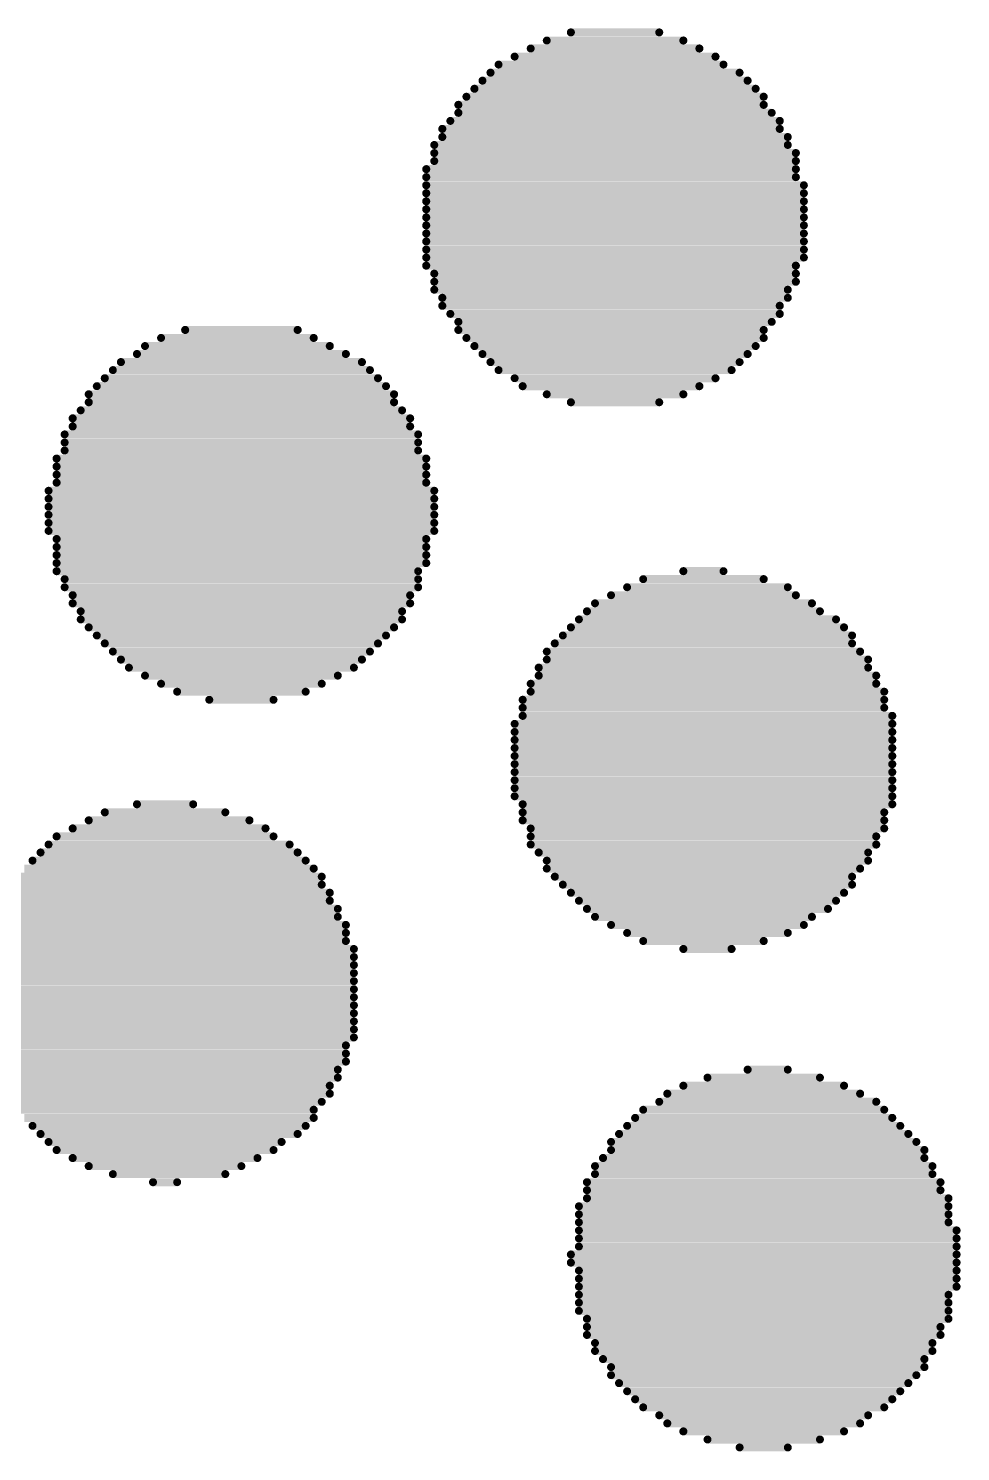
# Model space of a CAD drawing. Header units: millimetres. Extents: x 45 to 209, y 90 to 189.
# Drawn here: x 69.685 to 70.421, y 94.696 to 95.82 of the extents above; entities that cross this region are included whole.
import ezdxf

# ---------------------------------------------------------------- set-up
doc = ezdxf.new("R2010")
doc.units = ezdxf.units.MM
doc.layers.add('TopOverlay', color=2, linetype='Continuous')

# ---------------------------------------------------------------- blocks, each defined once
blk = doc.blocks.new('5394DE47_A0E8_4329_8464_7791B7C19310_62')
at = {"layer": 'TopOverlay', "const_width": 0.00635}
for points in [[(2.4336, 1.6608), (2.5034, 1.6608)], [(2.4145, 1.6544), (2.5225, 1.6544)], [(2.3891, 1.6417), (2.5479, 1.6417)], [(2.4018, 1.6481), (2.5352, 1.6481)], [(2.3701, 1.629), (2.5669, 1.629)], [(2.3764, 1.6354), (2.5542, 1.6354)], [(2.3574, 1.6163), (2.5796, 1.6163)], [(2.3637, 1.6227), (2.5733, 1.6227)], [(2.351, 1.61), (2.586, 1.61)], [(2.3447, 1.6036), (2.586, 1.6036)], [(2.3447, 1.5973), (2.5923, 1.5973)], [(2.332, 1.5846), (2.5987, 1.5846)], [(2.3383, 1.5909), (2.5987, 1.5909)], [(2.3256, 1.5719), (2.605, 1.5719)], [(2.332, 1.5782), (2.605, 1.5782)], [(2.3256, 1.5655), (2.6114, 1.5655)], [(2.3256, 1.5592), (2.6114, 1.5592)], [(2.3193, 1.5528), (2.6114, 1.5528)], [(2.3193, 1.5465), (2.6114, 1.5465)], [(2.3193, 1.5401), (2.6177, 1.5401)], [(2.3193, 1.5338), (2.6177, 1.5338)], [(2.3193, 1.5274), (2.6177, 1.5274)], [(2.3193, 1.5211), (2.6177, 1.5211)], [(2.3193, 1.5147), (2.6177, 1.5147)], [(2.3193, 1.5084), (2.6177, 1.5084)], [(2.3193, 1.502), (2.6177, 1.502)], [(2.3193, 1.4957), (2.6177, 1.4957)], [(2.3193, 1.4893), (2.6177, 1.4893)], [(2.3193, 1.483), (2.6177, 1.483)], [(2.3193, 1.4766), (2.6114, 1.4766)], [(2.3256, 1.4703), (2.6114, 1.4703)], [(2.3256, 1.4639), (2.6114, 1.4639)], [(2.3256, 1.4576), (2.605, 1.4576)], [(2.332, 1.4512), (2.605, 1.4512)], [(2.332, 1.4449), (2.5987, 1.4449)], [(2.3383, 1.4385), (2.5987, 1.4385)], [(2.1288, 1.4258), (2.2177, 1.4258)], [(2.3447, 1.4322), (2.5923, 1.4322)], [(2.3447, 1.4258), (2.586, 1.4258)], [(2.097, 1.4131), (2.2431, 1.4131)], [(2.1097, 1.4195), (2.2304, 1.4195)], [(2.351, 1.4195), (2.586, 1.4195)], [(2.3574, 1.4131), (2.5796, 1.4131)], [(2.0907, 1.4068), (2.2558, 1.4068)], [(2.3637, 1.4068), (2.5733, 1.4068)], [(2.0716, 1.3941), (2.2748, 1.3941)], [(2.078, 1.4004), (2.2685, 1.4004)], [(2.3701, 1.4004), (2.5669, 1.4004)], [(2.3764, 1.3941), (2.5606, 1.3941)], [(2.0589, 1.3814), (2.2875, 1.3814)], [(2.0653, 1.3877), (2.2812, 1.3877)], [(2.3891, 1.3877), (2.5479, 1.3877)], [(2.3955, 1.3814), (2.5352, 1.3814)], [(2.0526, 1.375), (2.2939, 1.375)], [(2.0526, 1.3687), (2.2939, 1.3687)], [(2.4145, 1.375), (2.5225, 1.375)], [(2.4336, 1.3687), (2.5034, 1.3687)], [(2.0462, 1.3623), (2.3002, 1.3623)], [(2.0399, 1.356), (2.3066, 1.356)], [(2.0399, 1.3496), (2.3066, 1.3496)], [(2.0335, 1.3433), (2.3129, 1.3433)], [(2.0335, 1.3369), (2.3129, 1.3369)], [(2.0272, 1.3242), (2.3193, 1.3242)], [(2.0335, 1.3306), (2.3129, 1.3306)], [(2.0272, 1.3179), (2.3193, 1.3179)], [(2.0272, 1.3115), (2.3193, 1.3115)], [(2.0272, 1.3052), (2.3193, 1.3052)], [(2.0208, 1.2988), (2.3256, 1.2988)], [(2.0208, 1.2925), (2.3256, 1.2925)], [(2.0208, 1.2861), (2.3256, 1.2861)], [(2.0208, 1.2798), (2.3256, 1.2798)], [(2.0208, 1.2734), (2.3256, 1.2734)], [(2.0208, 1.2671), (2.3256, 1.2671)], [(2.0272, 1.2607), (2.3193, 1.2607)], [(2.0272, 1.2544), (2.3193, 1.2544)], [(2.0272, 1.248), (2.3193, 1.248)], [(2.0272, 1.2417), (2.3193, 1.2417)], [(2.0272, 1.2353), (2.3129, 1.2353)], [(2.5225, 1.2353), (2.5542, 1.2353)], [(2.0335, 1.229), (2.3129, 1.229)], [(2.0335, 1.2226), (2.3129, 1.2226)], [(2.478, 1.2226), (2.605, 1.2226)], [(2.4907, 1.229), (2.586, 1.229)], [(2.0399, 1.2163), (2.3066, 1.2163)], [(2.4653, 1.2163), (2.6114, 1.2163)], [(2.0399, 1.2099), (2.3066, 1.2099)], [(2.0462, 1.2036), (2.3002, 1.2036)], [(2.4463, 1.2036), (2.6304, 1.2036)], [(2.4526, 1.2099), (2.6241, 1.2099)], [(2.0462, 1.1972), (2.3002, 1.1972)], [(2.0526, 1.1909), (2.2939, 1.1909)], [(2.4336, 1.1909), (2.6495, 1.1909)], [(2.4399, 1.1972), (2.6431, 1.1972)], [(2.0589, 1.1845), (2.2875, 1.1845)], [(2.0653, 1.1782), (2.2812, 1.1782)], [(2.4209, 1.1782), (2.6558, 1.1782)], [(2.4272, 1.1845), (2.6558, 1.1845)], [(2.0716, 1.1718), (2.2748, 1.1718)], [(2.4145, 1.1718), (2.6622, 1.1718)], [(2.078, 1.1655), (2.2685, 1.1655)], [(2.0843, 1.1591), (2.2621, 1.1591)], [(2.4082, 1.1591), (2.6685, 1.1591)], [(2.4145, 1.1655), (2.6685, 1.1655)], [(2.097, 1.1528), (2.2494, 1.1528)], [(2.1097, 1.1464), (2.2367, 1.1464)], [(2.4018, 1.1464), (2.6749, 1.1464)], [(2.4082, 1.1528), (2.6749, 1.1528)], [(2.1224, 1.1401), (2.224, 1.1401)], [(2.1478, 1.1337), (2.1986, 1.1337)], [(2.3955, 1.1337), (2.6812, 1.1337)], [(2.4018, 1.1401), (2.6812, 1.1401)], [(2.3955, 1.1274), (2.6812, 1.1274)], [(2.3955, 1.121), (2.6876, 1.121)], [(2.3891, 1.1147), (2.6876, 1.1147)], [(2.3891, 1.1083), (2.6876, 1.1083)], [(2.3891, 1.102), (2.6876, 1.102)], [(2.3891, 1.0956), (2.6876, 1.0956)], [(2.3891, 1.0893), (2.6876, 1.0893)], [(2.3891, 1.0829), (2.6876, 1.0829)], [(2.3891, 1.0766), (2.6876, 1.0766)], [(2.3891, 1.0702), (2.6876, 1.0702)], [(2.3891, 1.0639), (2.6876, 1.0639)], [(2.3891, 1.0575), (2.6876, 1.0575)], [(2.0653, 1.0448), (2.1605, 1.0448)], [(2.0907, 1.0512), (2.1351, 1.0512)], [(2.3955, 1.0512), (2.6876, 1.0512)], [(2.3955, 1.0448), (2.6812, 1.0448)], [(2.0399, 1.0321), (2.1923, 1.0321)], [(2.0526, 1.0385), (2.1796, 1.0385)], [(2.3955, 1.0385), (2.6812, 1.0385)], [(2.4018, 1.0321), (2.6812, 1.0321)], [(2.0272, 1.0258), (2.1986, 1.0258)], [(2.4018, 1.0258), (2.6749, 1.0258)], [(2.0145, 1.0131), (2.2177, 1.0131)], [(2.0208, 1.0194), (2.2113, 1.0194)], [(2.4018, 1.0194), (2.6749, 1.0194)], [(2.4082, 1.0131), (2.6685, 1.0131)], [(2.0018, 1.0004), (2.2304, 1.0004)], [(2.0081, 1.0067), (2.224, 1.0067)], [(2.4145, 1.0067), (2.6685, 1.0067)], [(2.4145, 1.0004), (2.6622, 1.0004)], [(1.9891, 0.9877), (2.2367, 0.9877)], [(1.9954, 0.994), (2.2367, 0.994)], [(2.4209, 0.994), (2.6558, 0.994)], [(2.4272, 0.9877), (2.6558, 0.9877)], [(1.9827, 0.975), (2.2431, 0.975)], [(1.9891, 0.9813), (2.2431, 0.9813)], [(2.4336, 0.9813), (2.6495, 0.9813)], [(2.4399, 0.975), (2.6431, 0.975)], [(1.9764, 0.9686), (2.2494, 0.9686)], [(2.4463, 0.9686), (2.6368, 0.9686)], [(1.9764, 0.9623), (2.2494, 0.9623)], [(1.9764, 0.9559), (2.2558, 0.9559)], [(2.4526, 0.9623), (2.6241, 0.9623)], [(2.4653, 0.9559), (2.6177, 0.9559)], [(1.97, 0.9496), (2.2558, 0.9496)], [(1.97, 0.9432), (2.2558, 0.9432)], [(2.478, 0.9496), (2.605, 0.9496)], [(2.4907, 0.9432), (2.586, 0.9432)], [(1.9637, 0.9305), (2.2621, 0.9305)], [(1.97, 0.9369), (2.2621, 0.9369)], [(2.5225, 0.9369), (2.5606, 0.9369)], [(1.9637, 0.9242), (2.2621, 0.9242)], [(1.9637, 0.9178), (2.2621, 0.9178)], [(1.9637, 0.9115), (2.2621, 0.9115)], [(1.9637, 0.9051), (2.2621, 0.9051)], [(1.9637, 0.8988), (2.2621, 0.8988)], [(1.9637, 0.8924), (2.2621, 0.8924)], [(1.9637, 0.8861), (2.2621, 0.8861)], [(1.9637, 0.8797), (2.2621, 0.8797)], [(1.97, 0.8734), (2.2621, 0.8734)], [(1.97, 0.867), (2.2621, 0.867)], [(1.97, 0.8607), (2.2558, 0.8607)], [(1.97, 0.8543), (2.2558, 0.8543)], [(1.9764, 0.848), (2.2558, 0.848)], [(1.9764, 0.8416), (2.2494, 0.8416)], [(2.5733, 0.8416), (2.605, 0.8416)], [(1.9827, 0.8353), (2.2494, 0.8353)], [(1.9827, 0.8289), (2.2431, 0.8289)], [(2.5225, 0.8289), (2.6495, 0.8289)], [(2.5415, 0.8353), (2.6304, 0.8353)], [(1.9891, 0.8226), (2.2431, 0.8226)], [(2.5098, 0.8226), (2.6622, 0.8226)], [(1.9891, 0.8162), (2.2367, 0.8162)], [(1.9954, 0.8099), (2.2304, 0.8099)], [(2.4907, 0.8099), (2.6812, 0.8099)], [(2.5034, 0.8162), (2.6749, 0.8162)], [(2.0018, 0.8035), (2.2304, 0.8035)], [(2.0081, 0.7972), (2.224, 0.7972)], [(2.478, 0.7972), (2.6939, 0.7972)], [(2.4844, 0.8035), (2.6876, 0.8035)], [(2.0145, 0.7908), (2.2177, 0.7908)], [(2.0208, 0.7845), (2.205, 0.7845)], [(2.4653, 0.7845), (2.7066, 0.7845)], [(2.4717, 0.7908), (2.7003, 0.7908)], [(2.0272, 0.7781), (2.1986, 0.7781)], [(2.4653, 0.7781), (2.713, 0.7781)], [(2.0399, 0.7718), (2.1859, 0.7718)], [(2.0526, 0.7654), (2.1732, 0.7654)], [(2.4526, 0.7654), (2.7193, 0.7654)], [(2.459, 0.7718), (2.713, 0.7718)], [(2.0716, 0.7591), (2.1605, 0.7591)], [(2.1034, 0.7527), (2.1224, 0.7527)], [(2.4463, 0.7527), (2.7257, 0.7527)], [(2.4526, 0.7591), (2.7193, 0.7591)], [(2.4463, 0.7464), (2.7257, 0.7464)], [(2.4463, 0.74), (2.732, 0.74)], [(2.4399, 0.7337), (2.732, 0.7337)], [(2.4399, 0.7273), (2.732, 0.7273)], [(2.4399, 0.721), (2.732, 0.721)], [(2.4399, 0.7146), (2.7384, 0.7146)], [(2.4399, 0.7083), (2.7384, 0.7083)], [(2.4336, 0.6956), (2.7384, 0.6956)], [(2.4399, 0.7019), (2.7384, 0.7019)], [(2.4336, 0.6892), (2.7384, 0.6892)], [(2.4399, 0.6829), (2.7384, 0.6829)], [(2.4399, 0.6765), (2.7384, 0.6765)], [(2.4399, 0.6702), (2.7384, 0.6702)], [(2.4399, 0.6638), (2.732, 0.6638)], [(2.4399, 0.6575), (2.732, 0.6575)], [(2.4399, 0.6511), (2.732, 0.6511)], [(2.4463, 0.6448), (2.732, 0.6448)], [(2.4463, 0.6384), (2.7257, 0.6384)], [(2.4463, 0.6321), (2.7257, 0.6321)], [(2.4526, 0.6257), (2.7193, 0.6257)], [(2.4526, 0.6194), (2.7193, 0.6194)], [(2.459, 0.613), (2.713, 0.613)], [(2.4653, 0.6067), (2.713, 0.6067)], [(2.4653, 0.6003), (2.7066, 0.6003)], [(2.4717, 0.594), (2.7003, 0.594)], [(2.478, 0.5876), (2.6939, 0.5876)], [(2.4844, 0.5813), (2.6876, 0.5813)], [(2.4907, 0.5749), (2.6812, 0.5749)], [(2.5034, 0.5686), (2.6685, 0.5686)], [(2.5098, 0.5622), (2.6622, 0.5622)], [(2.5225, 0.5559), (2.6495, 0.5559)], [(2.5415, 0.5495), (2.6304, 0.5495)], [(2.5669, 0.5432), (2.605, 0.5432)]]:
    blk.add_lwpolyline(points, dxfattribs=at)
at = {"layer": 'TopOverlay', "const_width": 0.00317}
for points in [[(2.432, 1.6608, 1), (2.4352, 1.6608, 1)], [(2.5019, 1.6608, 1), (2.505, 1.6608, 1)], [(2.413, 1.6544, 1), (2.4161, 1.6544, 1)], [(2.5209, 1.6544, 1), (2.5241, 1.6544, 1)], [(2.3876, 1.6417, 1), (2.3907, 1.6417, 1)], [(2.4003, 1.6481, 1), (2.4034, 1.6481, 1)], [(2.5336, 1.6481, 1), (2.5368, 1.6481, 1)], [(2.5463, 1.6417, 1), (2.5495, 1.6417, 1)], [(2.3685, 1.629, 1), (2.3717, 1.629, 1)], [(2.3749, 1.6354, 1), (2.378, 1.6354, 1)], [(2.5527, 1.6354, 1), (2.5558, 1.6354, 1)], [(2.5654, 1.629, 1), (2.5685, 1.629, 1)], [(2.3558, 1.6163, 1), (2.359, 1.6163, 1)], [(2.3622, 1.6227, 1), (2.3653, 1.6227, 1)], [(2.5717, 1.6227, 1), (2.5749, 1.6227, 1)], [(2.5781, 1.6163, 1), (2.5812, 1.6163, 1)], [(2.3495, 1.61, 1), (2.3526, 1.61, 1)], [(2.5844, 1.61, 1), (2.5876, 1.61, 1)], [(2.3431, 1.6036, 1), (2.3463, 1.6036, 1)], [(2.3431, 1.5973, 1), (2.3463, 1.5973, 1)], [(2.5844, 1.6036, 1), (2.5876, 1.6036, 1)], [(2.5908, 1.5973, 1), (2.5939, 1.5973, 1)], [(2.3304, 1.5846, 1), (2.3336, 1.5846, 1)], [(2.3368, 1.5909, 1), (2.3399, 1.5909, 1)], [(2.5971, 1.5909, 1), (2.6003, 1.5909, 1)], [(2.5971, 1.5846, 1), (2.6003, 1.5846, 1)], [(2.3241, 1.5719, 1), (2.3272, 1.5719, 1)], [(2.3304, 1.5782, 1), (2.3336, 1.5782, 1)], [(2.6035, 1.5782, 1), (2.6066, 1.5782, 1)], [(2.6035, 1.5719, 1), (2.6066, 1.5719, 1)], [(2.3241, 1.5655, 1), (2.3272, 1.5655, 1)], [(2.3241, 1.5592, 1), (2.3272, 1.5592, 1)], [(2.6098, 1.5655, 1), (2.613, 1.5655, 1)], [(2.6098, 1.5592, 1), (2.613, 1.5592, 1)], [(2.3177, 1.5528, 1), (2.3209, 1.5528, 1)], [(2.6098, 1.5528, 1), (2.613, 1.5528, 1)], [(2.3177, 1.5465, 1), (2.3209, 1.5465, 1)], [(2.3177, 1.5401, 1), (2.3209, 1.5401, 1)], [(2.6098, 1.5465, 1), (2.613, 1.5465, 1)], [(2.6162, 1.5401, 1), (2.6193, 1.5401, 1)], [(2.3177, 1.5338, 1), (2.3209, 1.5338, 1)], [(2.3177, 1.5274, 1), (2.3209, 1.5274, 1)], [(2.6162, 1.5338, 1), (2.6193, 1.5338, 1)], [(2.6162, 1.5274, 1), (2.6193, 1.5274, 1)], [(2.3177, 1.5211, 1), (2.3209, 1.5211, 1)], [(2.3177, 1.5147, 1), (2.3209, 1.5147, 1)], [(2.6162, 1.5211, 1), (2.6193, 1.5211, 1)], [(2.6162, 1.5147, 1), (2.6193, 1.5147, 1)], [(2.3177, 1.5084, 1), (2.3209, 1.5084, 1)], [(2.6162, 1.5084, 1), (2.6193, 1.5084, 1)], [(2.3177, 1.502, 1), (2.3209, 1.502, 1)], [(2.3177, 1.4957, 1), (2.3209, 1.4957, 1)], [(2.6162, 1.502, 1), (2.6193, 1.502, 1)], [(2.6162, 1.4957, 1), (2.6193, 1.4957, 1)], [(2.3177, 1.4893, 1), (2.3209, 1.4893, 1)], [(2.3177, 1.483, 1), (2.3209, 1.483, 1)], [(2.6162, 1.4893, 1), (2.6193, 1.4893, 1)], [(2.6162, 1.483, 1), (2.6193, 1.483, 1)], [(2.3177, 1.4766, 1), (2.3209, 1.4766, 1)], [(2.3241, 1.4703, 1), (2.3272, 1.4703, 1)], [(2.6098, 1.4766, 1), (2.613, 1.4766, 1)], [(2.6098, 1.4703, 1), (2.613, 1.4703, 1)], [(2.3241, 1.4639, 1), (2.3272, 1.4639, 1)], [(2.6098, 1.4639, 1), (2.613, 1.4639, 1)], [(2.3241, 1.4576, 1), (2.3272, 1.4576, 1)], [(2.3304, 1.4512, 1), (2.3336, 1.4512, 1)], [(2.6035, 1.4576, 1), (2.6066, 1.4576, 1)], [(2.6035, 1.4512, 1), (2.6066, 1.4512, 1)], [(2.3304, 1.4449, 1), (2.3336, 1.4449, 1)], [(2.3368, 1.4385, 1), (2.3399, 1.4385, 1)], [(2.5971, 1.4449, 1), (2.6003, 1.4449, 1)], [(2.5971, 1.4385, 1), (2.6003, 1.4385, 1)], [(2.1272, 1.4258, 1), (2.1304, 1.4258, 1)], [(2.2161, 1.4258, 1), (2.2193, 1.4258, 1)], [(2.3431, 1.4322, 1), (2.3463, 1.4322, 1)], [(2.3431, 1.4258, 1), (2.3463, 1.4258, 1)], [(2.5844, 1.4258, 1), (2.5876, 1.4258, 1)], [(2.5908, 1.4322, 1), (2.5939, 1.4322, 1)], [(2.0955, 1.4131, 1), (2.0986, 1.4131, 1)], [(2.1082, 1.4195, 1), (2.1113, 1.4195, 1)], [(2.2288, 1.4195, 1), (2.232, 1.4195, 1)], [(2.2415, 1.4131, 1), (2.2447, 1.4131, 1)], [(2.3495, 1.4195, 1), (2.3526, 1.4195, 1)], [(2.3558, 1.4131, 1), (2.359, 1.4131, 1)], [(2.5781, 1.4131, 1), (2.5812, 1.4131, 1)], [(2.5844, 1.4195, 1), (2.5876, 1.4195, 1)], [(2.0891, 1.4068, 1), (2.0923, 1.4068, 1)], [(2.2542, 1.4068, 1), (2.2574, 1.4068, 1)], [(2.3622, 1.4068, 1), (2.3653, 1.4068, 1)], [(2.5717, 1.4068, 1), (2.5749, 1.4068, 1)], [(2.0701, 1.3941, 1), (2.0732, 1.3941, 1)], [(2.0764, 1.4004, 1), (2.0796, 1.4004, 1)], [(2.2669, 1.4004, 1), (2.2701, 1.4004, 1)], [(2.2733, 1.3941, 1), (2.2764, 1.3941, 1)], [(2.3685, 1.4004, 1), (2.3717, 1.4004, 1)], [(2.3749, 1.3941, 1), (2.378, 1.3941, 1)], [(2.559, 1.3941, 1), (2.5622, 1.3941, 1)], [(2.5654, 1.4004, 1), (2.5685, 1.4004, 1)], [(2.0574, 1.3814, 1), (2.0605, 1.3814, 1)], [(2.0637, 1.3877, 1), (2.0669, 1.3877, 1)], [(2.2796, 1.3877, 1), (2.2828, 1.3877, 1)], [(2.286, 1.3814, 1), (2.2891, 1.3814, 1)], [(2.3876, 1.3877, 1), (2.3907, 1.3877, 1)], [(2.3939, 1.3814, 1), (2.3971, 1.3814, 1)], [(2.5336, 1.3814, 1), (2.5368, 1.3814, 1)], [(2.5463, 1.3877, 1), (2.5495, 1.3877, 1)], [(2.051, 1.375, 1), (2.0542, 1.375, 1)], [(2.051, 1.3687, 1), (2.0542, 1.3687, 1)], [(2.2923, 1.375, 1), (2.2955, 1.375, 1)], [(2.2923, 1.3687, 1), (2.2955, 1.3687, 1)], [(2.413, 1.375, 1), (2.4161, 1.375, 1)], [(2.432, 1.3687, 1), (2.4352, 1.3687, 1)], [(2.5019, 1.3687, 1), (2.505, 1.3687, 1)], [(2.5209, 1.375, 1), (2.5241, 1.375, 1)], [(2.0447, 1.3623, 1), (2.0478, 1.3623, 1)], [(2.2987, 1.3623, 1), (2.3018, 1.3623, 1)], [(2.0383, 1.356, 1), (2.0415, 1.356, 1)], [(2.0383, 1.3496, 1), (2.0415, 1.3496, 1)], [(2.305, 1.356, 1), (2.3082, 1.356, 1)], [(2.305, 1.3496, 1), (2.3082, 1.3496, 1)], [(2.032, 1.3433, 1), (2.0351, 1.3433, 1)], [(2.032, 1.3369, 1), (2.0351, 1.3369, 1)], [(2.3114, 1.3433, 1), (2.3145, 1.3433, 1)], [(2.3114, 1.3369, 1), (2.3145, 1.3369, 1)], [(2.0256, 1.3242, 1), (2.0288, 1.3242, 1)], [(2.032, 1.3306, 1), (2.0351, 1.3306, 1)], [(2.3114, 1.3306, 1), (2.3145, 1.3306, 1)], [(2.3177, 1.3242, 1), (2.3209, 1.3242, 1)], [(2.0256, 1.3179, 1), (2.0288, 1.3179, 1)], [(2.3177, 1.3179, 1), (2.3209, 1.3179, 1)], [(2.0256, 1.3115, 1), (2.0288, 1.3115, 1)], [(2.0256, 1.3052, 1), (2.0288, 1.3052, 1)], [(2.3177, 1.3115, 1), (2.3209, 1.3115, 1)], [(2.3177, 1.3052, 1), (2.3209, 1.3052, 1)], [(2.0193, 1.2988, 1), (2.0224, 1.2988, 1)], [(2.0193, 1.2925, 1), (2.0224, 1.2925, 1)], [(2.3241, 1.2988, 1), (2.3272, 1.2988, 1)], [(2.3241, 1.2925, 1), (2.3272, 1.2925, 1)], [(2.0193, 1.2861, 1), (2.0224, 1.2861, 1)], [(2.0193, 1.2798, 1), (2.0224, 1.2798, 1)], [(2.3241, 1.2861, 1), (2.3272, 1.2861, 1)], [(2.3241, 1.2798, 1), (2.3272, 1.2798, 1)], [(2.0193, 1.2734, 1), (2.0224, 1.2734, 1)], [(2.0193, 1.2671, 1), (2.0224, 1.2671, 1)], [(2.3241, 1.2734, 1), (2.3272, 1.2734, 1)], [(2.3241, 1.2671, 1), (2.3272, 1.2671, 1)], [(2.0256, 1.2607, 1), (2.0288, 1.2607, 1)], [(2.3177, 1.2607, 1), (2.3209, 1.2607, 1)], [(2.0256, 1.2544, 1), (2.0288, 1.2544, 1)], [(2.0256, 1.248, 1), (2.0288, 1.248, 1)], [(2.3177, 1.2544, 1), (2.3209, 1.2544, 1)], [(2.3177, 1.248, 1), (2.3209, 1.248, 1)], [(2.0256, 1.2417, 1), (2.0288, 1.2417, 1)], [(2.0256, 1.2353, 1), (2.0288, 1.2353, 1)], [(2.3114, 1.2353, 1), (2.3145, 1.2353, 1)], [(2.3177, 1.2417, 1), (2.3209, 1.2417, 1)], [(2.5209, 1.2353, 1), (2.5241, 1.2353, 1)], [(2.5527, 1.2353, 1), (2.5558, 1.2353, 1)], [(2.032, 1.229, 1), (2.0351, 1.229, 1)], [(2.032, 1.2226, 1), (2.0351, 1.2226, 1)], [(2.3114, 1.229, 1), (2.3145, 1.229, 1)], [(2.3114, 1.2226, 1), (2.3145, 1.2226, 1)], [(2.4765, 1.2226, 1), (2.4796, 1.2226, 1)], [(2.4892, 1.229, 1), (2.4923, 1.229, 1)], [(2.5844, 1.229, 1), (2.5876, 1.229, 1)], [(2.6035, 1.2226, 1), (2.6066, 1.2226, 1)], [(2.0383, 1.2163, 1), (2.0415, 1.2163, 1)], [(2.305, 1.2163, 1), (2.3082, 1.2163, 1)], [(2.4638, 1.2163, 1), (2.4669, 1.2163, 1)], [(2.6098, 1.2163, 1), (2.613, 1.2163, 1)], [(2.0383, 1.2099, 1), (2.0415, 1.2099, 1)], [(2.0447, 1.2036, 1), (2.0478, 1.2036, 1)], [(2.2987, 1.2036, 1), (2.3018, 1.2036, 1)], [(2.305, 1.2099, 1), (2.3082, 1.2099, 1)], [(2.4447, 1.2036, 1), (2.4479, 1.2036, 1)], [(2.4511, 1.2099, 1), (2.4542, 1.2099, 1)], [(2.6225, 1.2099, 1), (2.6257, 1.2099, 1)], [(2.6289, 1.2036, 1), (2.632, 1.2036, 1)], [(2.0447, 1.1972, 1), (2.0478, 1.1972, 1)], [(2.051, 1.1909, 1), (2.0542, 1.1909, 1)], [(2.2923, 1.1909, 1), (2.2955, 1.1909, 1)], [(2.2987, 1.1972, 1), (2.3018, 1.1972, 1)], [(2.432, 1.1909, 1), (2.4352, 1.1909, 1)], [(2.4384, 1.1972, 1), (2.4415, 1.1972, 1)], [(2.6416, 1.1972, 1), (2.6447, 1.1972, 1)], [(2.6479, 1.1909, 1), (2.6511, 1.1909, 1)], [(2.0574, 1.1845, 1), (2.0605, 1.1845, 1)], [(2.0637, 1.1782, 1), (2.0669, 1.1782, 1)], [(2.2796, 1.1782, 1), (2.2828, 1.1782, 1)], [(2.286, 1.1845, 1), (2.2891, 1.1845, 1)], [(2.4193, 1.1782, 1), (2.4225, 1.1782, 1)], [(2.4257, 1.1845, 1), (2.4288, 1.1845, 1)], [(2.6543, 1.1845, 1), (2.6574, 1.1845, 1)], [(2.6543, 1.1782, 1), (2.6574, 1.1782, 1)], [(2.0701, 1.1718, 1), (2.0732, 1.1718, 1)], [(2.2733, 1.1718, 1), (2.2764, 1.1718, 1)], [(2.413, 1.1718, 1), (2.4161, 1.1718, 1)], [(2.6606, 1.1718, 1), (2.6638, 1.1718, 1)], [(2.0764, 1.1655, 1), (2.0796, 1.1655, 1)], [(2.0828, 1.1591, 1), (2.0859, 1.1591, 1)], [(2.2606, 1.1591, 1), (2.2637, 1.1591, 1)], [(2.2669, 1.1655, 1), (2.2701, 1.1655, 1)], [(2.4066, 1.1591, 1), (2.4098, 1.1591, 1)], [(2.413, 1.1655, 1), (2.4161, 1.1655, 1)], [(2.667, 1.1655, 1), (2.6701, 1.1655, 1)], [(2.667, 1.1591, 1), (2.6701, 1.1591, 1)], [(2.0955, 1.1528, 1), (2.0986, 1.1528, 1)], [(2.1082, 1.1464, 1), (2.1113, 1.1464, 1)], [(2.2352, 1.1464, 1), (2.2383, 1.1464, 1)], [(2.2479, 1.1528, 1), (2.251, 1.1528, 1)], [(2.4003, 1.1464, 1), (2.4034, 1.1464, 1)], [(2.4066, 1.1528, 1), (2.4098, 1.1528, 1)], [(2.6733, 1.1528, 1), (2.6765, 1.1528, 1)], [(2.6733, 1.1464, 1), (2.6765, 1.1464, 1)], [(2.1209, 1.1401, 1), (2.124, 1.1401, 1)], [(2.1463, 1.1337, 1), (2.1494, 1.1337, 1)], [(2.1971, 1.1337, 1), (2.2002, 1.1337, 1)], [(2.2225, 1.1401, 1), (2.2256, 1.1401, 1)], [(2.3939, 1.1337, 1), (2.3971, 1.1337, 1)], [(2.4003, 1.1401, 1), (2.4034, 1.1401, 1)], [(2.6797, 1.1401, 1), (2.6828, 1.1401, 1)], [(2.6797, 1.1337, 1), (2.6828, 1.1337, 1)], [(2.3939, 1.1274, 1), (2.3971, 1.1274, 1)], [(2.3939, 1.121, 1), (2.3971, 1.121, 1)], [(2.6797, 1.1274, 1), (2.6828, 1.1274, 1)], [(2.686, 1.121, 1), (2.6892, 1.121, 1)], [(2.3876, 1.1147, 1), (2.3907, 1.1147, 1)], [(2.686, 1.1147, 1), (2.6892, 1.1147, 1)], [(2.3876, 1.1083, 1), (2.3907, 1.1083, 1)], [(2.3876, 1.102, 1), (2.3907, 1.102, 1)], [(2.686, 1.1083, 1), (2.6892, 1.1083, 1)], [(2.686, 1.102, 1), (2.6892, 1.102, 1)], [(2.3876, 1.0956, 1), (2.3907, 1.0956, 1)], [(2.3876, 1.0893, 1), (2.3907, 1.0893, 1)], [(2.686, 1.0956, 1), (2.6892, 1.0956, 1)], [(2.686, 1.0893, 1), (2.6892, 1.0893, 1)], [(2.3876, 1.0829, 1), (2.3907, 1.0829, 1)], [(2.3876, 1.0766, 1), (2.3907, 1.0766, 1)], [(2.686, 1.0829, 1), (2.6892, 1.0829, 1)], [(2.686, 1.0766, 1), (2.6892, 1.0766, 1)], [(2.3876, 1.0702, 1), (2.3907, 1.0702, 1)], [(2.686, 1.0702, 1), (2.6892, 1.0702, 1)], [(2.3876, 1.0639, 1), (2.3907, 1.0639, 1)], [(2.3876, 1.0575, 1), (2.3907, 1.0575, 1)], [(2.686, 1.0639, 1), (2.6892, 1.0639, 1)], [(2.686, 1.0575, 1), (2.6892, 1.0575, 1)], [(2.0637, 1.0448, 1), (2.0669, 1.0448, 1)], [(2.0891, 1.0512, 1), (2.0923, 1.0512, 1)], [(2.1336, 1.0512, 1), (2.1367, 1.0512, 1)], [(2.159, 1.0448, 1), (2.1621, 1.0448, 1)], [(2.3939, 1.0512, 1), (2.3971, 1.0512, 1)], [(2.3939, 1.0448, 1), (2.3971, 1.0448, 1)], [(2.6797, 1.0448, 1), (2.6828, 1.0448, 1)], [(2.686, 1.0512, 1), (2.6892, 1.0512, 1)], [(2.0383, 1.0321, 1), (2.0415, 1.0321, 1)], [(2.051, 1.0385, 1), (2.0542, 1.0385, 1)], [(2.178, 1.0385, 1), (2.1812, 1.0385, 1)], [(2.1907, 1.0321, 1), (2.1939, 1.0321, 1)], [(2.3939, 1.0385, 1), (2.3971, 1.0385, 1)], [(2.4003, 1.0321, 1), (2.4034, 1.0321, 1)], [(2.6797, 1.0385, 1), (2.6828, 1.0385, 1)], [(2.6797, 1.0321, 1), (2.6828, 1.0321, 1)], [(2.0256, 1.0258, 1), (2.0288, 1.0258, 1)], [(2.1971, 1.0258, 1), (2.2002, 1.0258, 1)], [(2.4003, 1.0258, 1), (2.4034, 1.0258, 1)], [(2.6733, 1.0258, 1), (2.6765, 1.0258, 1)], [(2.0129, 1.0131, 1), (2.0161, 1.0131, 1)], [(2.0193, 1.0194, 1), (2.0224, 1.0194, 1)], [(2.2098, 1.0194, 1), (2.2129, 1.0194, 1)], [(2.2161, 1.0131, 1), (2.2193, 1.0131, 1)], [(2.4003, 1.0194, 1), (2.4034, 1.0194, 1)], [(2.4066, 1.0131, 1), (2.4098, 1.0131, 1)], [(2.667, 1.0131, 1), (2.6701, 1.0131, 1)], [(2.6733, 1.0194, 1), (2.6765, 1.0194, 1)], [(2.0066, 1.0067, 1), (2.0097, 1.0067, 1)], [(2.2225, 1.0067, 1), (2.2256, 1.0067, 1)], [(2.2288, 1.0004, 1), (2.232, 1.0004, 1)], [(2.413, 1.0067, 1), (2.4161, 1.0067, 1)], [(2.413, 1.0004, 1), (2.4161, 1.0004, 1)], [(2.6606, 1.0004, 1), (2.6638, 1.0004, 1)], [(2.667, 1.0067, 1), (2.6701, 1.0067, 1)], [(2.2352, 0.994, 1), (2.2383, 0.994, 1)], [(2.2352, 0.9877, 1), (2.2383, 0.9877, 1)], [(2.4193, 0.994, 1), (2.4225, 0.994, 1)], [(2.4257, 0.9877, 1), (2.4288, 0.9877, 1)], [(2.6543, 0.994, 1), (2.6574, 0.994, 1)], [(2.6543, 0.9877, 1), (2.6574, 0.9877, 1)], [(2.2415, 0.9813, 1), (2.2447, 0.9813, 1)], [(2.2415, 0.975, 1), (2.2447, 0.975, 1)], [(2.432, 0.9813, 1), (2.4352, 0.9813, 1)], [(2.4384, 0.975, 1), (2.4415, 0.975, 1)], [(2.6416, 0.975, 1), (2.6447, 0.975, 1)], [(2.6479, 0.9813, 1), (2.6511, 0.9813, 1)], [(2.2479, 0.9686, 1), (2.251, 0.9686, 1)], [(2.4447, 0.9686, 1), (2.4479, 0.9686, 1)], [(2.6352, 0.9686, 1), (2.6384, 0.9686, 1)], [(2.2479, 0.9623, 1), (2.251, 0.9623, 1)], [(2.2542, 0.9559, 1), (2.2574, 0.9559, 1)], [(2.4511, 0.9623, 1), (2.4542, 0.9623, 1)], [(2.4638, 0.9559, 1), (2.4669, 0.9559, 1)], [(2.6162, 0.9559, 1), (2.6193, 0.9559, 1)], [(2.6225, 0.9623, 1), (2.6257, 0.9623, 1)], [(2.2542, 0.9496, 1), (2.2574, 0.9496, 1)], [(2.2542, 0.9432, 1), (2.2574, 0.9432, 1)], [(2.4765, 0.9496, 1), (2.4796, 0.9496, 1)], [(2.4892, 0.9432, 1), (2.4923, 0.9432, 1)], [(2.5844, 0.9432, 1), (2.5876, 0.9432, 1)], [(2.6035, 0.9496, 1), (2.6066, 0.9496, 1)], [(2.2606, 0.9369, 1), (2.2637, 0.9369, 1)], [(2.2606, 0.9305, 1), (2.2637, 0.9305, 1)], [(2.5209, 0.9369, 1), (2.5241, 0.9369, 1)], [(2.559, 0.9369, 1), (2.5622, 0.9369, 1)], [(2.2606, 0.9242, 1), (2.2637, 0.9242, 1)], [(2.2606, 0.9178, 1), (2.2637, 0.9178, 1)], [(2.2606, 0.9115, 1), (2.2637, 0.9115, 1)], [(2.2606, 0.9051, 1), (2.2637, 0.9051, 1)], [(2.2606, 0.8988, 1), (2.2637, 0.8988, 1)], [(2.2606, 0.8924, 1), (2.2637, 0.8924, 1)], [(2.2606, 0.8861, 1), (2.2637, 0.8861, 1)], [(2.2606, 0.8797, 1), (2.2637, 0.8797, 1)], [(2.2606, 0.8734, 1), (2.2637, 0.8734, 1)], [(2.2606, 0.867, 1), (2.2637, 0.867, 1)], [(2.2542, 0.8607, 1), (2.2574, 0.8607, 1)], [(2.2542, 0.8543, 1), (2.2574, 0.8543, 1)], [(2.2479, 0.8416, 1), (2.251, 0.8416, 1)], [(2.2542, 0.848, 1), (2.2574, 0.848, 1)], [(2.5717, 0.8416, 1), (2.5749, 0.8416, 1)], [(2.6035, 0.8416, 1), (2.6066, 0.8416, 1)], [(2.2415, 0.8289, 1), (2.2447, 0.8289, 1)], [(2.2479, 0.8353, 1), (2.251, 0.8353, 1)], [(2.5209, 0.8289, 1), (2.5241, 0.8289, 1)], [(2.54, 0.8353, 1), (2.5431, 0.8353, 1)], [(2.6289, 0.8353, 1), (2.632, 0.8353, 1)], [(2.6479, 0.8289, 1), (2.6511, 0.8289, 1)], [(2.2415, 0.8226, 1), (2.2447, 0.8226, 1)], [(2.5082, 0.8226, 1), (2.5114, 0.8226, 1)], [(2.6606, 0.8226, 1), (2.6638, 0.8226, 1)], [(2.2288, 0.8099, 1), (2.232, 0.8099, 1)], [(2.2352, 0.8162, 1), (2.2383, 0.8162, 1)], [(2.4892, 0.8099, 1), (2.4923, 0.8099, 1)], [(2.5019, 0.8162, 1), (2.505, 0.8162, 1)], [(2.6733, 0.8162, 1), (2.6765, 0.8162, 1)], [(2.6797, 0.8099, 1), (2.6828, 0.8099, 1)], [(2.0066, 0.7972, 1), (2.0097, 0.7972, 1)], [(2.2225, 0.7972, 1), (2.2256, 0.7972, 1)], [(2.2288, 0.8035, 1), (2.232, 0.8035, 1)], [(2.4765, 0.7972, 1), (2.4796, 0.7972, 1)], [(2.4828, 0.8035, 1), (2.486, 0.8035, 1)], [(2.686, 0.8035, 1), (2.6892, 0.8035, 1)], [(2.6924, 0.7972, 1), (2.6955, 0.7972, 1)], [(2.0129, 0.7908, 1), (2.0161, 0.7908, 1)], [(2.0193, 0.7845, 1), (2.0224, 0.7845, 1)], [(2.2034, 0.7845, 1), (2.2066, 0.7845, 1)], [(2.2161, 0.7908, 1), (2.2193, 0.7908, 1)], [(2.4638, 0.7845, 1), (2.4669, 0.7845, 1)], [(2.4701, 0.7908, 1), (2.4733, 0.7908, 1)], [(2.6987, 0.7908, 1), (2.7019, 0.7908, 1)], [(2.7051, 0.7845, 1), (2.7082, 0.7845, 1)], [(2.0256, 0.7781, 1), (2.0288, 0.7781, 1)], [(2.1971, 0.7781, 1), (2.2002, 0.7781, 1)], [(2.4638, 0.7781, 1), (2.4669, 0.7781, 1)], [(2.7114, 0.7781, 1), (2.7146, 0.7781, 1)], [(2.0383, 0.7718, 1), (2.0415, 0.7718, 1)], [(2.051, 0.7654, 1), (2.0542, 0.7654, 1)], [(2.1717, 0.7654, 1), (2.1748, 0.7654, 1)], [(2.1844, 0.7718, 1), (2.1875, 0.7718, 1)], [(2.4511, 0.7654, 1), (2.4542, 0.7654, 1)], [(2.4574, 0.7718, 1), (2.4606, 0.7718, 1)], [(2.7114, 0.7718, 1), (2.7146, 0.7718, 1)], [(2.7178, 0.7654, 1), (2.7209, 0.7654, 1)], [(2.0701, 0.7591, 1), (2.0732, 0.7591, 1)], [(2.1018, 0.7527, 1), (2.105, 0.7527, 1)], [(2.1209, 0.7527, 1), (2.124, 0.7527, 1)], [(2.159, 0.7591, 1), (2.1621, 0.7591, 1)], [(2.4447, 0.7527, 1), (2.4479, 0.7527, 1)], [(2.4511, 0.7591, 1), (2.4542, 0.7591, 1)], [(2.7178, 0.7591, 1), (2.7209, 0.7591, 1)], [(2.7241, 0.7527, 1), (2.7273, 0.7527, 1)], [(2.4447, 0.7464, 1), (2.4479, 0.7464, 1)], [(2.4447, 0.74, 1), (2.4479, 0.74, 1)], [(2.7241, 0.7464, 1), (2.7273, 0.7464, 1)], [(2.7305, 0.74, 1), (2.7336, 0.74, 1)], [(2.4384, 0.7337, 1), (2.4415, 0.7337, 1)], [(2.7305, 0.7337, 1), (2.7336, 0.7337, 1)], [(2.4384, 0.7273, 1), (2.4415, 0.7273, 1)], [(2.4384, 0.721, 1), (2.4415, 0.721, 1)], [(2.7305, 0.7273, 1), (2.7336, 0.7273, 1)], [(2.7305, 0.721, 1), (2.7336, 0.721, 1)], [(2.4384, 0.7146, 1), (2.4415, 0.7146, 1)], [(2.4384, 0.7083, 1), (2.4415, 0.7083, 1)], [(2.7368, 0.7146, 1), (2.74, 0.7146, 1)], [(2.7368, 0.7083, 1), (2.74, 0.7083, 1)], [(2.432, 0.6956, 1), (2.4352, 0.6956, 1)], [(2.4384, 0.7019, 1), (2.4415, 0.7019, 1)], [(2.7368, 0.7019, 1), (2.74, 0.7019, 1)], [(2.7368, 0.6956, 1), (2.74, 0.6956, 1)], [(2.432, 0.6892, 1), (2.4352, 0.6892, 1)], [(2.4384, 0.6829, 1), (2.4415, 0.6829, 1)], [(2.7368, 0.6892, 1), (2.74, 0.6892, 1)], [(2.7368, 0.6829, 1), (2.74, 0.6829, 1)], [(2.4384, 0.6765, 1), (2.4415, 0.6765, 1)], [(2.7368, 0.6765, 1), (2.74, 0.6765, 1)], [(2.4384, 0.6702, 1), (2.4415, 0.6702, 1)], [(2.4384, 0.6638, 1), (2.4415, 0.6638, 1)], [(2.7305, 0.6638, 1), (2.7336, 0.6638, 1)], [(2.7368, 0.6702, 1), (2.74, 0.6702, 1)], [(2.4384, 0.6575, 1), (2.4415, 0.6575, 1)], [(2.4384, 0.6511, 1), (2.4415, 0.6511, 1)], [(2.7305, 0.6575, 1), (2.7336, 0.6575, 1)], [(2.7305, 0.6511, 1), (2.7336, 0.6511, 1)], [(2.4447, 0.6448, 1), (2.4479, 0.6448, 1)], [(2.4447, 0.6384, 1), (2.4479, 0.6384, 1)], [(2.7241, 0.6384, 1), (2.7273, 0.6384, 1)], [(2.7305, 0.6448, 1), (2.7336, 0.6448, 1)], [(2.4447, 0.6321, 1), (2.4479, 0.6321, 1)], [(2.7241, 0.6321, 1), (2.7273, 0.6321, 1)], [(2.4511, 0.6257, 1), (2.4542, 0.6257, 1)], [(2.4511, 0.6194, 1), (2.4542, 0.6194, 1)], [(2.7178, 0.6257, 1), (2.7209, 0.6257, 1)], [(2.7178, 0.6194, 1), (2.7209, 0.6194, 1)], [(2.4574, 0.613, 1), (2.4606, 0.613, 1)], [(2.4638, 0.6067, 1), (2.4669, 0.6067, 1)], [(2.7114, 0.613, 1), (2.7146, 0.613, 1)], [(2.7114, 0.6067, 1), (2.7146, 0.6067, 1)], [(2.4638, 0.6003, 1), (2.4669, 0.6003, 1)], [(2.4701, 0.594, 1), (2.4733, 0.594, 1)], [(2.6987, 0.594, 1), (2.7019, 0.594, 1)], [(2.7051, 0.6003, 1), (2.7082, 0.6003, 1)], [(2.4765, 0.5876, 1), (2.4796, 0.5876, 1)], [(2.6924, 0.5876, 1), (2.6955, 0.5876, 1)], [(2.4828, 0.5813, 1), (2.486, 0.5813, 1)], [(2.4892, 0.5749, 1), (2.4923, 0.5749, 1)], [(2.6797, 0.5749, 1), (2.6828, 0.5749, 1)], [(2.686, 0.5813, 1), (2.6892, 0.5813, 1)], [(2.5019, 0.5686, 1), (2.505, 0.5686, 1)], [(2.5082, 0.5622, 1), (2.5114, 0.5622, 1)], [(2.6606, 0.5622, 1), (2.6638, 0.5622, 1)], [(2.667, 0.5686, 1), (2.6701, 0.5686, 1)], [(2.5209, 0.5559, 1), (2.5241, 0.5559, 1)], [(2.54, 0.5495, 1), (2.5431, 0.5495, 1)], [(2.6289, 0.5495, 1), (2.632, 0.5495, 1)], [(2.6479, 0.5559, 1), (2.6511, 0.5559, 1)], [(2.5654, 0.5432, 1), (2.5685, 0.5432, 1)], [(2.6035, 0.5432, 1), (2.6066, 0.5432, 1)]]:
    blk.add_lwpolyline(points, format="xyb", close=True, dxfattribs=at)

msp = doc.modelspace()

# ---------------------------------------------------------------- block references
at = {"rotation": 360}
msp.add_blockref('5394DE47_A0E8_4329_8464_7791B7C19310_62', (67.6797, 94.1556), dxfattribs=at)

doc.saveas('drawing.dxf')
